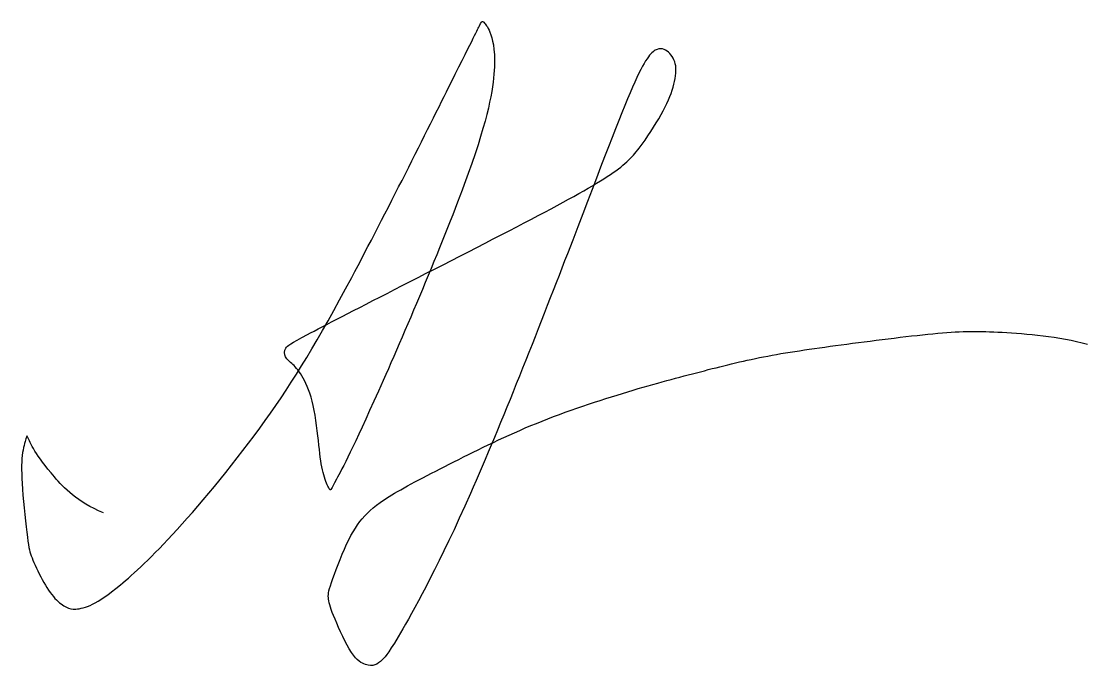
# Model space of a CAD drawing. Header units: inches. Extents: x 25 to 38.3, y 12.9 to 20.9.
import ezdxf

# ---------------------------------------------------------------- set-up
doc = ezdxf.new("R2010")
doc.units = ezdxf.units.IN
doc.header["$MEASUREMENT"] = 0
doc.layers.add('Sign', color=5, linetype='Continuous')

msp = doc.modelspace()

# ---------------------------------------------------------------- linework, layer by layer
at = {"layer": 'Sign'}
msp.add_open_spline([(26.039, 14.814), (25.706, 14.954), (25.385, 15.297), (25.159, 15.607), (25.083, 15.79), (25.083, 15.769), (25.015, 15.558), (25.015, 15.176), (25.1, 14.403), (25.129, 14.287), (25.271, 13.971), (25.437, 13.724), (25.587, 13.626), (25.675, 13.603), (25.889, 13.65), (26.189, 13.85), (26.864, 14.458), (28.114, 15.966), (29.019, 17.466), (30.623, 20.671), (30.747, 20.929), (30.765, 20.947), (30.781, 20.935), (30.872, 20.829), (30.96, 20.399), (30.745, 19.287), (29.297, 15.9), (28.877, 15.1), (28.871, 15.1), (28.857, 15.1), (28.77, 15.301), (28.729, 15.613), (28.669, 16.192), (28.528, 16.526), (28.398, 16.678), (28.292, 16.751), (28.292, 16.876), (28.415, 16.952), (29.541, 17.536), (31.434, 18.497), (32.449, 19.053), (32.713, 19.331), (33.026, 19.804), (33.158, 20.13), (33.201, 20.403), (33.096, 20.577), (32.932, 20.642), (32.695, 20.345), (31.933, 18.298), (30.528, 14.724), (29.651, 13.131), (29.51, 12.97), (29.429, 12.909), (29.316, 12.909), (29.145, 12.999), (28.896, 13.544), (28.834, 13.755), (28.848, 13.863), (29.073, 14.47), (29.286, 14.793), (29.574, 15.023), (30.443, 15.472), (31.476, 15.977), (32.712, 16.374), (33.551, 16.593), (34.289, 16.779), (35.25, 16.913), (36.571, 17.082), (37.143, 17.082), (37.953, 17.016), (38.315, 16.918)], degree=3, dxfattribs=at)

doc.saveas('drawing.dxf')
